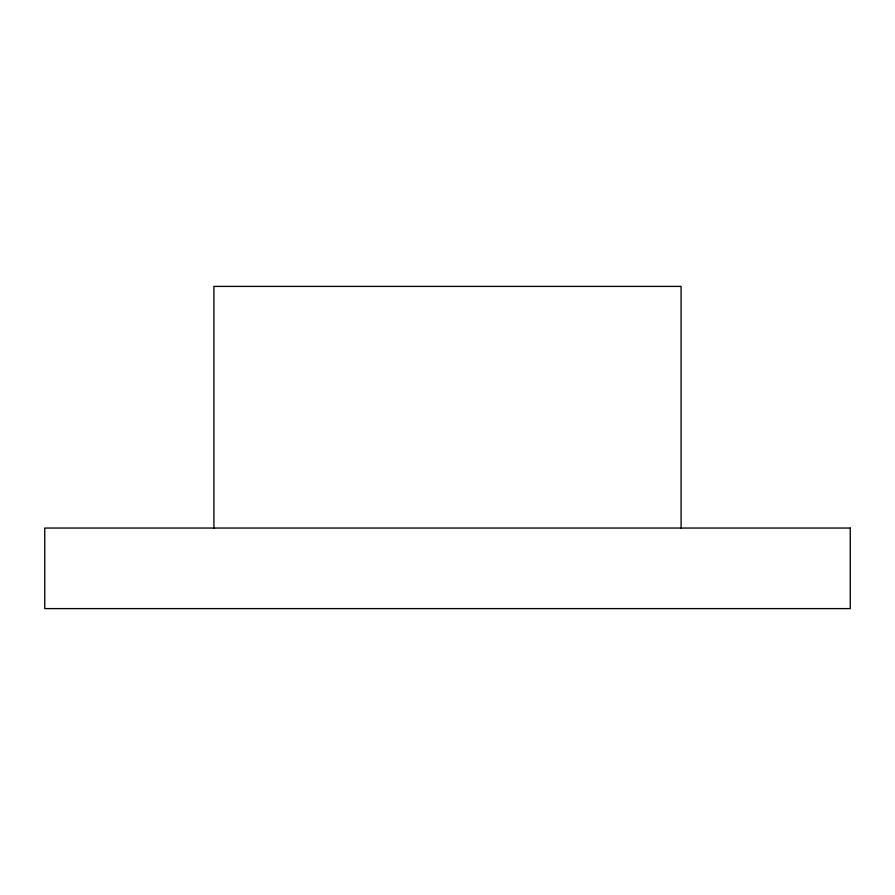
<?xml version="1.0" encoding="UTF-8"?>
<svg xmlns="http://www.w3.org/2000/svg" width="895" height="895" viewBox="0 0 895 895"><rect width="100%" height="100%" fill="white"/><g stroke="black" fill="none" stroke-linecap="round" stroke-linejoin="round"><path stroke-width="1.34" d="M681.095 528.05L681.095 286.4L213.905 286.4L213.905 528.05M850.25 528.05L44.75 528.05L44.75 608.6L850.25 608.6L850.25 528.05"/></g></svg>
